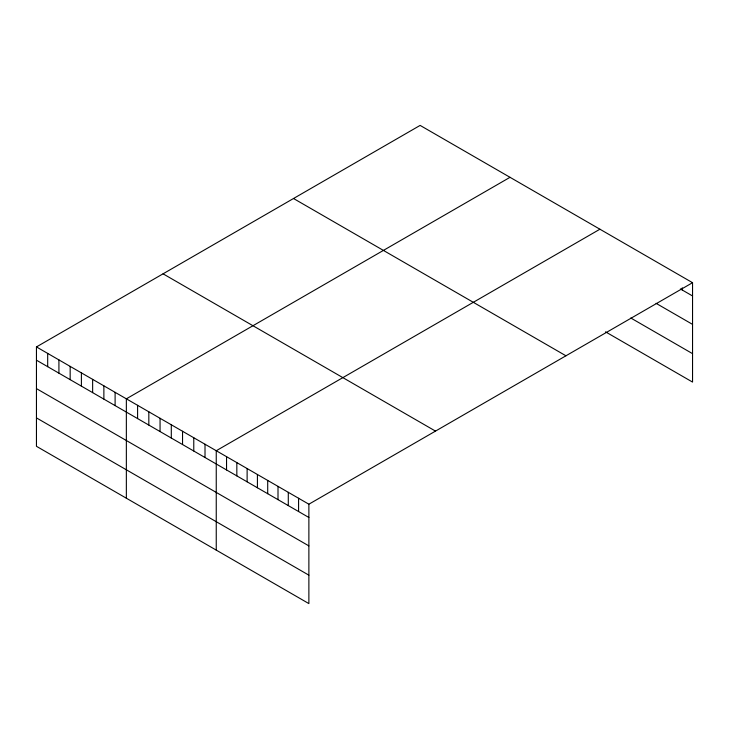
<?xml version="1.0" encoding="UTF-8"?>
<svg xmlns="http://www.w3.org/2000/svg" width="729" height="729" viewBox="0 0 729 729"><rect width="100%" height="100%" fill="white"/><g stroke="black" fill="none" stroke-linecap="round" stroke-linejoin="round"><path stroke-width="1.09" d="M692.55 282.697L308.877 504.204L308.877 603.594L36.45 446.303L36.45 346.922L420.123 125.406L692.55 282.697L692.55 382.078L605.535 331.841M510.027 177.311L126.354 398.827L126.354 498.208M599.921 229.216L216.249 450.732L216.249 550.113M680.385 288.939L692.55 295.965M656.064 303.319L692.55 324.378M630.804 318.008L692.55 353.656M293.514 198.507L565.941 355.788M163.059 273.822L435.486 431.103M36.45 346.922L308.877 504.204M36.45 360.19L308.877 517.481M36.45 388.612L308.877 545.893M36.45 417.89L308.877 575.172M682.262 287.809L682.262 290.024M298.58 498.262L298.58 511.53M288.292 492.321L288.292 505.589M278.004 486.38L278.004 499.647M267.707 480.438L267.707 493.706M257.419 474.497L257.419 487.765M247.122 468.556L247.122 481.823M236.834 462.614L236.834 475.882M226.546 456.673L226.546 469.941M205.013 444.243L205.013 457.511M193.777 437.755L193.777 451.023M182.542 431.267L182.542 444.535M171.297 424.779L171.297 438.047M160.061 418.291L160.061 431.559M148.825 411.803L148.825 425.071M137.59 405.315L137.59 418.583M115.109 392.339L115.109 405.606M103.873 385.851L103.873 399.118M92.638 379.362L92.638 392.63M81.402 372.874L81.402 386.142M70.166 366.386L70.166 379.654M58.921 359.898L58.921 373.166M47.686 353.41L47.686 366.678"/></g></svg>
